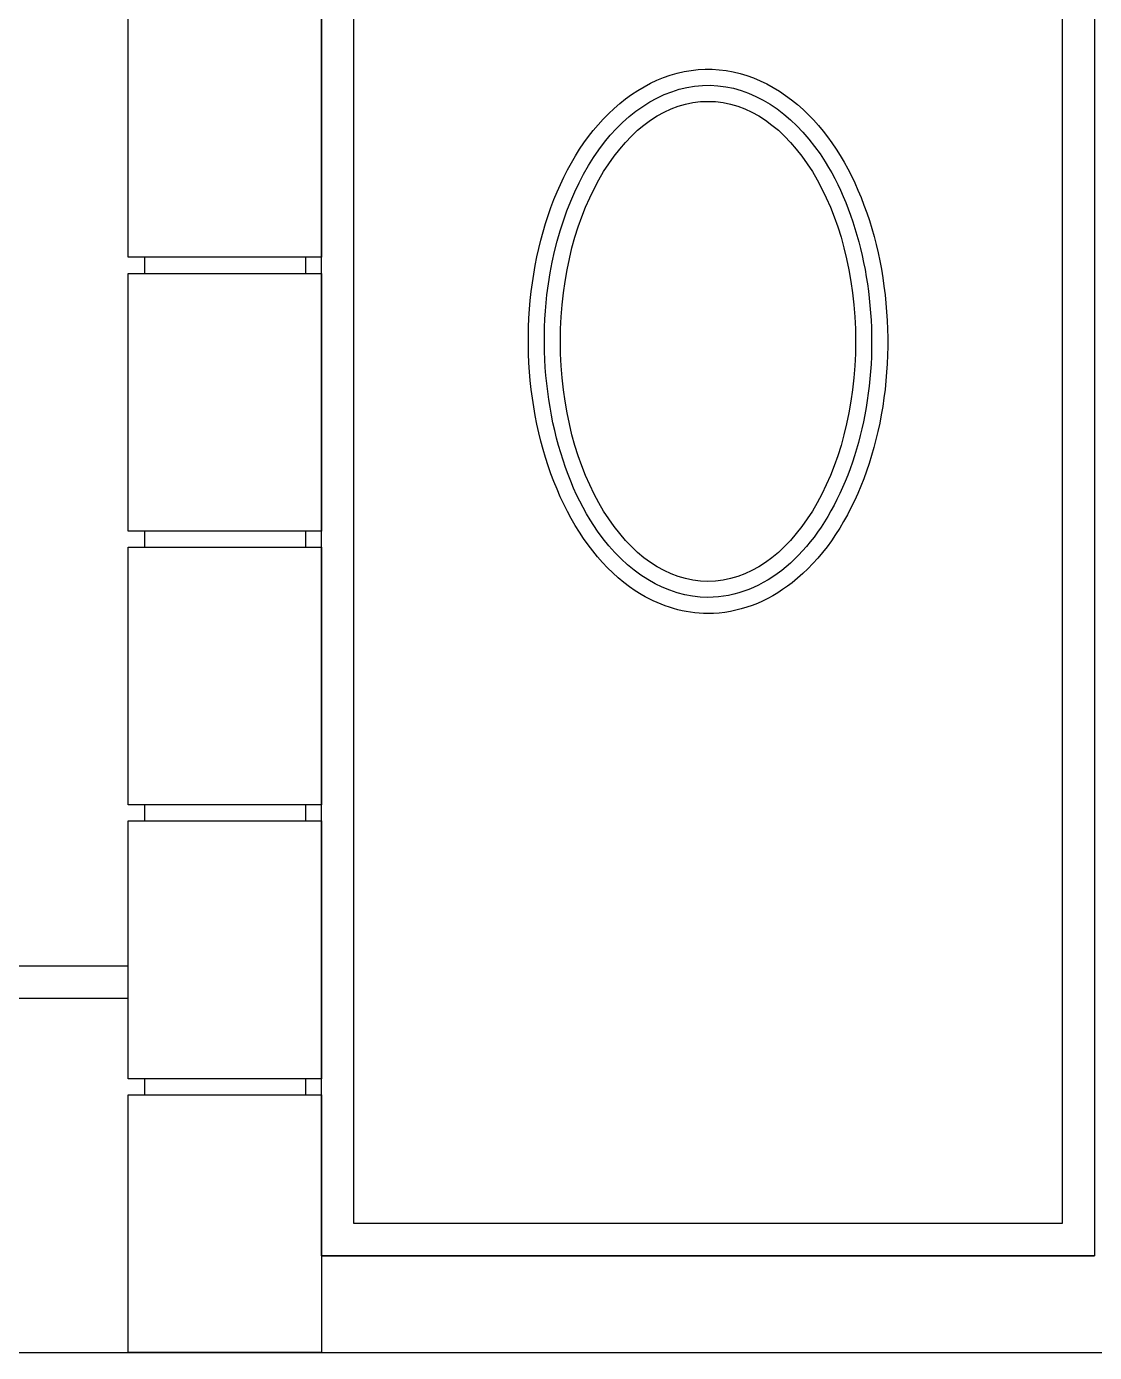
# Model space of a CAD drawing. Header units: inches. Extents: x -370 to 18, y -197 to 199.
# Drawn here: x -3.346 to -0.03, y -37.856 to -33.739 of the extents above; entities that cross this region are included whole.
import ezdxf

# ---------------------------------------------------------------- set-up
doc = ezdxf.new("R2010")
doc.units = ezdxf.units.IN
doc.header["$MEASUREMENT"] = 0
doc.layers.add('MUEBLES', color=7, linetype='Continuous')

msp = doc.modelspace()

# ---------------------------------------------------------------- linework, layer by layer
at = {"color": 4}
for p, q in [((-2.97984, -34.4555), (-2.97984, -34.5055)), ((-2.47984, -34.4555), (-2.47984, -34.5055)), ((-2.97984, -35.3055), (-2.97984, -35.3555)), ((-2.47984, -35.3055), (-2.47984, -35.3555)), ((-2.97984, -36.1555), (-2.97984, -36.2055)), ((-2.47984, -36.1555), (-2.47984, -36.2055)), ((-2.97984, -37.0055), (-2.97984, -37.0555)), ((-2.47984, -37.0055), (-2.47984, -37.0555))]:
    msp.add_line(p, q, dxfattribs=at)
at = {"color": 1}
for p, q in [((-3.62984, -36.6555), (-3.02984, -36.6555)), ((-3.62984, -36.7555), (-3.02984, -36.7555))]:
    msp.add_line(p, q, dxfattribs=at)
at = {"color": 3}
msp.add_line((-2.42984, -37.5555), (-0.02984, -37.5555), dxfattribs=at)
at = {"color": 6}
msp.add_line((-12.43558, -37.8555), (15.63197, -37.8555), dxfattribs=at)
at = {"color": 1}
msp.add_ellipse((-1.22984, -34.71646), major_axis=(0, -0.74506), ratio=0.615108, dxfattribs=at)
for points, knots in [([(-1.22984, -35.56153), (-1.13629, -35.56153), (-1.04557, -35.52621), (-0.78639, -35.32306), (-0.68106, -35.04569), (-0.6636, -34.47235), (-0.75013, -34.18096), (-1.00695, -33.92357), (-1.12102, -33.86836), (-1.35649, -33.87486), (-1.46803, -33.93354), (-1.72506, -34.20727), (-1.80636, -34.51648), (-1.76177, -35.105), (-1.63794, -35.38337), (-1.37316, -35.53989), (-1.30257, -35.56153), (-1.22984, -35.56153)], [0, 0, 0, 0, 0.4501645, 0.4501645, 1.5179365, 1.5179365, 2.5857086, 2.5857086, 3.1557838, 3.1557838, 3.725859, 3.725859, 4.8297715, 4.8297715, 5.9336841, 5.9336841, 6.2831853, 6.2831853, 6.2831853, 6.2831853]), ([(-1.22984, -35.51153), (-1.14398, -35.51153), (-1.05923, -35.47715), (-0.84465, -35.29671), (-0.74946, -35.07413), (-0.70443, -34.59157), (-0.75559, -34.33592), (-0.94973, -34.02466), (-1.0695, -33.93498), (-1.32805, -33.91073), (-1.45704, -33.97873), (-1.64548, -34.21806), (-1.70851, -34.38892), (-1.76055, -34.83657), (-1.70143, -35.1225), (-1.48342, -35.43275), (-1.35917, -35.51153), (-1.22984, -35.51153)], [0, 0, 0, 0, 0.4773613, 0.4773613, 1.4202531, 1.4202531, 2.3631449, 2.3631449, 3.0839599, 3.0839599, 3.8047748, 3.8047748, 4.5255897, 4.5255897, 5.5641592, 5.5641592, 6.2831853, 6.2831853, 6.2831853, 6.2831853])]:
    msp.add_open_spline(points, degree=3, knots=knots, dxfattribs=at)
at = {"layer": 'MUEBLES', "color": 1}
msp.add_lwpolyline([(-2.42984, -37.5555), (-2.42984, -33.1555, -0.3333333), (-0.02984, -33.1555), (-0.02984, -37.5555), (-2.42984, -37.5555)], format="xyb", dxfattribs=at)
msp.add_lwpolyline([(-2.32984, -37.4555), (-2.32984, -33.20631, -0.3189151), (-0.12984, -33.20631), (-0.12984, -37.4555)], format="xyb", close=True, dxfattribs=at)
at = {"layer": 'MUEBLES', "color": 4}
for points in [[(-2.42984, -34.4555), (-3.02984, -34.4555), (-3.02984, -33.6555), (-2.42984, -33.6555)], [(-2.42984, -35.3055), (-3.02984, -35.3055), (-3.02984, -34.5055), (-2.42984, -34.5055)], [(-2.42984, -36.1555), (-3.02984, -36.1555), (-3.02984, -35.3555), (-2.42984, -35.3555)], [(-2.42984, -37.0055), (-3.02984, -37.0055), (-3.02984, -36.2055), (-2.42984, -36.2055)], [(-2.42984, -37.8555), (-3.02984, -37.8555), (-3.02984, -37.0555), (-2.42984, -37.0555)]]:
    msp.add_lwpolyline(points, close=True, dxfattribs=at)

doc.saveas('drawing.dxf')
